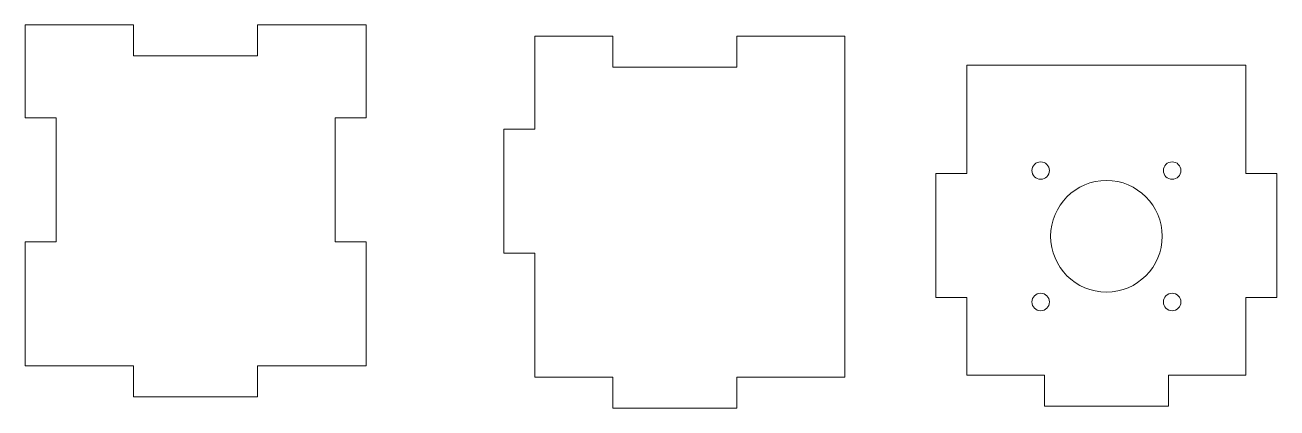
# Model space of a CAD drawing. Header units: inches. Extents: x 4.3 to 14.4, y 14.4 to 17.5.
import ezdxf

# ---------------------------------------------------------------- set-up
doc = ezdxf.new("R2010")
doc.units = ezdxf.units.IN
doc.header["$MEASUREMENT"] = 0

msp = doc.modelspace()

# ---------------------------------------------------------------- linework, layer by layer
at = {"color": 7, "linetype": 'Continuous', "lineweight": 15}
for p, q in [((4.276, 17.478), (4.276, 16.728)), ((5.151, 17.478), (4.276, 17.478)), ((5.151, 17.228), (5.151, 17.478)), ((6.151, 17.478), (6.151, 17.228)), ((7.026, 17.478), (6.151, 17.478)), ((7.026, 16.728), (7.026, 17.478)), ((8.386, 17.389), (8.386, 16.639)), ((9.016, 17.389), (8.386, 17.389)), ((9.016, 17.139), (9.016, 17.389)), ((10.016, 17.389), (10.016, 17.139)), ((10.886, 17.389), (10.016, 17.389)), ((10.886, 14.639), (10.886, 17.389)), ((6.151, 17.228), (5.151, 17.228)), ((10.016, 17.139), (9.016, 17.139)), ((11.871, 16.279), (11.871, 17.154)), ((11.871, 17.154), (14.121, 17.154)), ((14.121, 17.154), (14.121, 16.279)), ((4.276, 16.728), (4.526, 16.728)), ((4.526, 16.728), (4.526, 15.728)), ((6.776, 16.728), (7.026, 16.728)), ((6.776, 15.728), (6.776, 16.728)), ((8.136, 16.639), (8.136, 15.639)), ((8.386, 16.639), (8.136, 16.639)), ((11.621, 15.279), (11.621, 16.279)), ((11.621, 16.279), (11.871, 16.279)), ((14.121, 16.279), (14.371, 16.279)), ((14.371, 16.279), (14.371, 15.279)), ((4.526, 15.728), (4.276, 15.728)), ((4.276, 15.728), (4.276, 14.728)), ((7.026, 15.728), (6.776, 15.728)), ((7.026, 14.728), (7.026, 15.728)), ((8.136, 15.639), (8.386, 15.639)), ((8.386, 15.639), (8.386, 14.639)), ((11.871, 15.279), (11.621, 15.279)), ((11.871, 14.654), (11.871, 15.279)), ((14.121, 15.279), (14.121, 14.654)), ((14.371, 15.279), (14.121, 15.279)), ((4.276, 14.728), (5.151, 14.728)), ((5.151, 14.728), (5.151, 14.478)), ((6.151, 14.728), (7.026, 14.728)), ((6.151, 14.478), (6.151, 14.728)), ((8.386, 14.639), (9.016, 14.639)), ((9.016, 14.639), (9.016, 14.389)), ((10.016, 14.639), (10.886, 14.639)), ((10.016, 14.389), (10.016, 14.639)), ((12.496, 14.654), (11.871, 14.654)), ((12.496, 14.404), (12.496, 14.654)), ((14.121, 14.654), (13.496, 14.654)), ((13.496, 14.654), (13.496, 14.404)), ((5.151, 14.478), (6.151, 14.478)), ((9.016, 14.389), (10.016, 14.389)), ((13.496, 14.404), (12.496, 14.404))]:
    msp.add_line(p, q, dxfattribs=at)
for centre, radius in [((12.466, 16.304), 0.0703), ((13.526, 16.304), 0.0703), ((12.996, 15.774), 0.45), ((12.466, 15.244), 0.0703), ((13.526, 15.244), 0.0703)]:
    msp.add_circle(centre, radius, dxfattribs=at)

doc.saveas('drawing.dxf')
